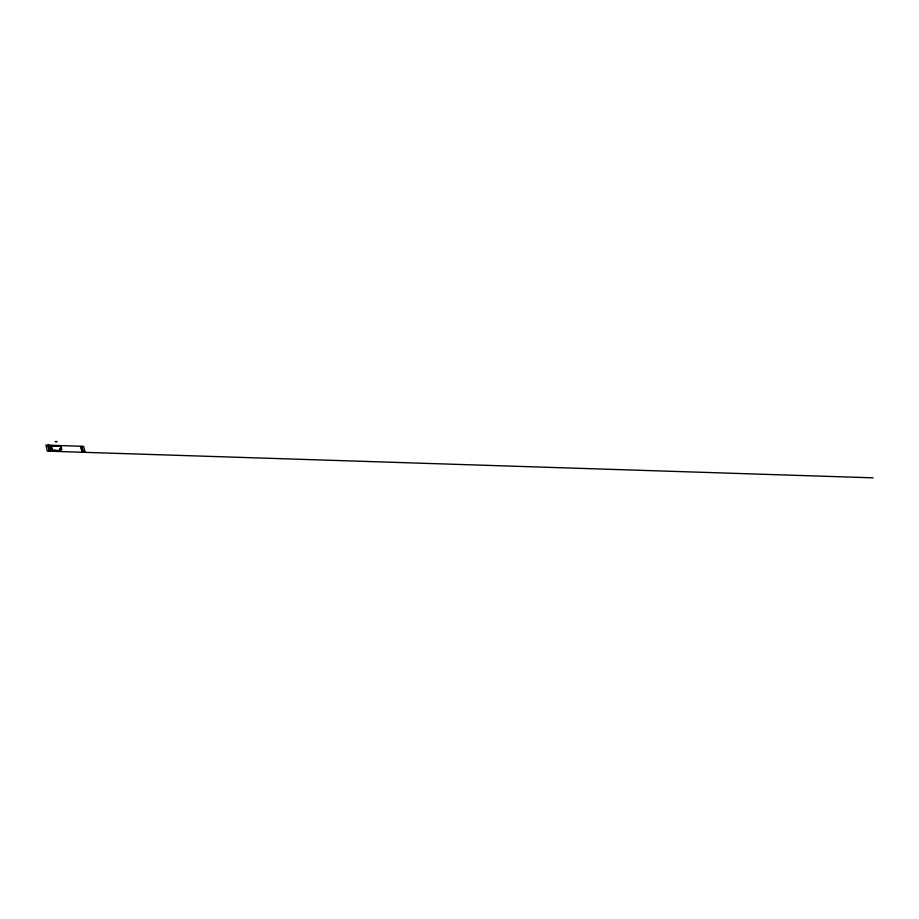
<?xml version="1.0" encoding="UTF-8"?>
<svg xmlns="http://www.w3.org/2000/svg" width="919" height="919" viewBox="0 0 919 919"><rect width="100%" height="100%" fill="white"/><g stroke="black" fill="none" stroke-linecap="round" stroke-linejoin="round"><path stroke-width="1.38" d="M60.746 447.048C60.884 449.586 60.803 444.44 60.941 446.979M873.05 477.834L47.317 451.126L45.95 445.06L83.618 446.358L85.157 452.355M81.665 446.6L83.043 451.964M80.895 446.577L82.262 451.941M48.891 445.485L50.12 450.896M48.098 445.451L49.339 450.873M61.562 448.587L60.034 448.529L61.562 448.587M61.665 449.69L60.149 449.644L61.665 449.69M60.126 450.597L58.598 450.551L60.126 450.597M58.138 450.528L56.61 450.482L58.138 450.528M59.678 446.324L58.15 446.266L59.678 446.324M56.093 450.459L54.566 450.413L56.093 450.459M57.702 446.255L56.174 446.197L57.702 446.255M54.198 450.367L52.67 450.321L54.198 450.367M55.577 446.232L54.049 446.186L55.577 446.232M56.829 441.625L55.312 441.568L56.829 441.625M52.337 449.529L50.798 449.483L52.337 449.529M53.428 446.163L51.901 446.117L53.428 446.163M51.728 447.323L50.189 447.277L51.728 447.323M52.004 448.529L50.465 448.483L52.004 448.529M49.81 445.818L51.234 446.312L49.81 445.818M50.304 450.999L49.201 450.965L47.926 445.359L49.029 445.393L50.304 450.999M83.215 452.068L82.136 452.033L80.711 446.485L81.802 446.519L83.215 452.068"/></g></svg>
